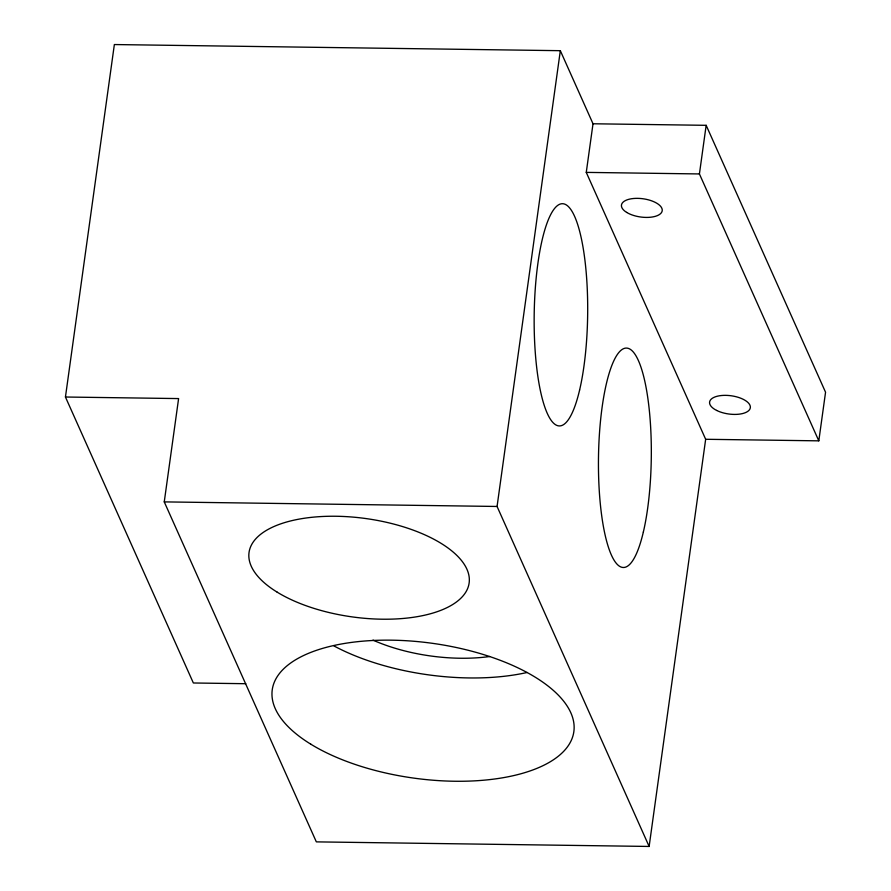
<?xml version="1.0" encoding="UTF-8"?>
<svg xmlns="http://www.w3.org/2000/svg" width="891" height="891" viewBox="0 0 891 891"><rect width="100%" height="100%" fill="white"/><g stroke="black" fill="none" stroke-linecap="round" stroke-linejoin="round"><path stroke-width="1.34" d="M65.444 397.018L114.36 44.55L560.328 50.687L593.016 123.771L586.267 172.386L705.661 439.285L649.138 846.45L316.338 841.872L164.256 501.889L178.601 398.578L65.444 397.018L193.358 682.985L245.793 683.709M649.138 846.45L497.067 506.467L560.328 50.687M705.661 439.285L818.807 440.845L699.424 173.945L706.162 125.319L593.016 123.771M818.807 440.845L825.556 392.229L706.162 125.319M586.267 172.386L699.424 173.945M164.256 501.889L497.067 506.467M527.127 672.482A152.25 68.039 7.9 0 1 334.025 645.975M489.694 656.522A109.727 49.038 7.9 0 1 372.973 640.117M643.347 532.038A109.727 26.407 -89.2 0 0 632.02 350.686A109.727 26.407 -89.2 0 0 599.253 490.573A109.727 26.407 -89.2 0 0 643.347 532.038M579.618 389.98A111.108 26.73 -89.2 0 0 568.157 206.367A111.108 26.73 -89.2 0 0 534.968 347.991A111.108 26.73 -89.2 0 0 579.618 389.98M310.859 744.219A152.25 68.039 7.9 0 0 566.787 747.738A152.25 68.039 7.9 0 0 391.494 640.172A152.25 68.039 7.9 0 0 310.859 744.219M626.674 212.414A20.571 9.2 7.9 0 0 661.256 212.893A20.571 9.2 7.9 0 0 637.577 198.348A20.571 9.2 7.9 0 0 626.674 212.414M716.654 410.439A20.571 9.2 7.9 0 0 750.022 408.813A20.571 9.2 7.9 0 0 723.191 395.392A20.571 9.2 7.9 0 0 716.654 410.439M277.212 592.181A111.108 49.651 7.9 0 0 463.977 594.754A111.108 49.651 7.9 0 0 336.063 516.257A111.108 49.651 7.9 0 0 277.212 592.181"/></g></svg>
